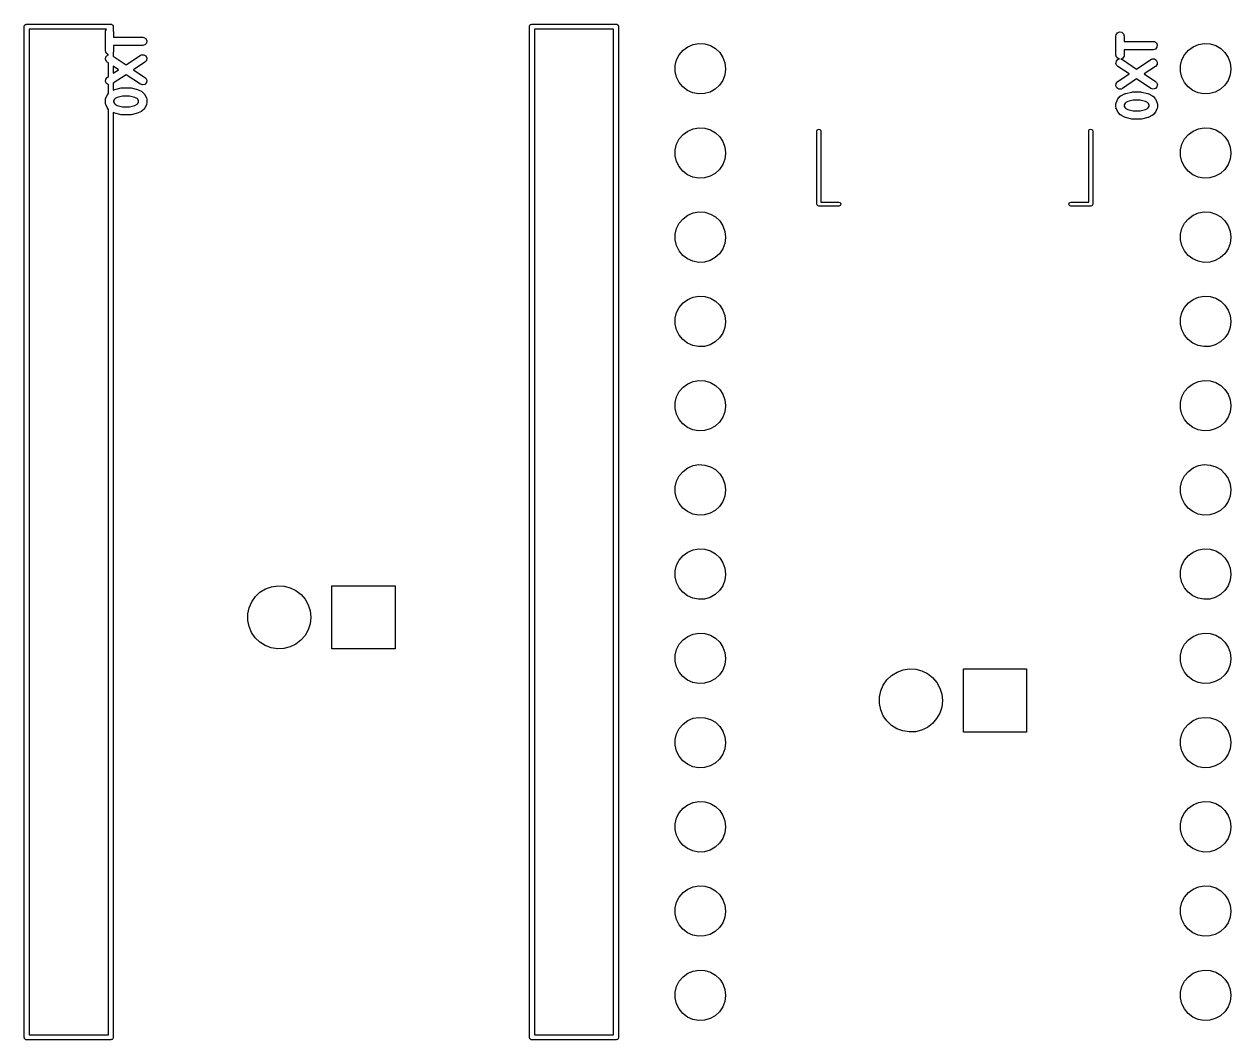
# Model space of a CAD drawing. Extents: x 0 to 132, y -20 to 105.
# Drawn here: x 56.93 to 93.33, y 74.52 to 105.15 of the extents above; entities that cross this region are included whole.
import ezdxf

# ---------------------------------------------------------------- set-up
doc = ezdxf.new("R2010")
doc.units = 0
doc.layers.add('BLACK', color=7, linetype='CONTINUOUS')

msp = doc.modelspace()

# ---------------------------------------------------------------- linework, layer by layer
at = {"layer": 'BLACK', "linetype": 'CONTINUOUS'}
for p, q in [((56.931, 105.075), (56.9327, 105.085)), ((56.931, 74.5955), (56.931, 105.075)), ((56.9321, 105.089), (56.9338, 105.091)), ((56.9327, 105.085), (56.9321, 105.089)), ((56.9338, 105.091), (56.9355, 105.101)), ((56.9355, 105.101), (56.948, 105.116)), ((56.948, 105.116), (56.9578, 105.133)), ((56.9578, 105.133), (56.9642, 105.135)), ((56.9642, 105.135), (56.9685, 105.14)), ((56.9685, 105.14), (56.9877, 105.144)), ((56.9877, 105.144), (57.006, 105.15)), ((57.006, 105.15), (59.546, 105.15)), ((57.081, 105), (57.081, 74.6705)), ((59.4178, 105), (57.081, 105)), ((59.3814, 104.917), (59.3865, 104.952)), ((59.3814, 104.345), (59.3814, 104.917)), ((59.3865, 104.952), (59.4178, 105)), ((59.546, 105.15), (59.5557, 105.149)), ((59.5557, 105.149), (59.559, 105.149)), ((59.559, 105.149), (59.5619, 105.148)), ((59.5619, 105.148), (59.5717, 105.146)), ((59.5717, 105.146), (59.5866, 105.133)), ((59.5866, 105.133), (59.6035, 105.124)), ((59.6035, 105.124), (59.6058, 105.117)), ((59.6058, 105.117), (59.611, 105.113)), ((59.611, 105.113), (59.6143, 105.094)), ((59.6143, 105.094), (59.621, 105.075)), ((59.621, 105.075), (59.621, 104.952)), ((59.621, 104.952), (59.6314, 104.917)), ((59.6314, 104.917), (59.6314, 104.756)), ((72.171, 105.075), (72.1727, 105.085)), ((72.171, 74.5955), (72.171, 105.075)), ((72.1721, 105.089), (72.1738, 105.091)), ((72.1727, 105.085), (72.1721, 105.089)), ((72.1738, 105.091), (72.1755, 105.101)), ((72.1755, 105.101), (72.188, 105.116)), ((72.188, 105.116), (72.1978, 105.133)), ((72.1978, 105.133), (72.2042, 105.135)), ((72.2042, 105.135), (72.2085, 105.14)), ((72.2085, 105.14), (72.2277, 105.144)), ((72.2277, 105.144), (72.246, 105.15)), ((72.246, 105.15), (74.786, 105.15)), ((72.321, 105), (72.321, 74.6705)), ((74.711, 105), (72.321, 105)), ((74.711, 74.6705), (74.711, 105)), ((74.786, 105.15), (74.7957, 105.149)), ((74.7957, 105.149), (74.799, 105.149)), ((74.799, 105.149), (74.8019, 105.148)), ((74.8019, 105.148), (74.8117, 105.146)), ((74.8117, 105.146), (74.8266, 105.133)), ((74.8266, 105.133), (74.8435, 105.124)), ((74.8435, 105.124), (74.8458, 105.117)), ((74.8458, 105.117), (74.851, 105.113)), ((74.851, 105.113), (74.8543, 105.094)), ((74.8543, 105.094), (74.861, 105.075)), ((74.861, 105.075), (74.861, 74.5955)), ((89.8614, 104.79), (89.8665, 104.825)), ((89.8665, 104.825), (89.9047, 104.884)), ((89.9047, 104.884), (89.9688, 104.913)), ((89.9688, 104.913), (90.0384, 104.903)), ((90.0384, 104.903), (90.0916, 104.857)), ((90.0916, 104.857), (90.1114, 104.79)), ((59.6314, 104.756), (60.5064, 104.756)), ((60.5064, 104.506), (59.6314, 104.506)), ((59.6314, 104.506), (59.6314, 104.345)), ((60.5064, 104.756), (60.5419, 104.751)), ((60.5739, 104.526), (60.5064, 104.506)), ((60.5419, 104.751), (60.601, 104.713)), ((60.62, 104.579), (60.5739, 104.526)), ((60.601, 104.713), (60.6301, 104.648)), ((60.6301, 104.648), (60.62, 104.579)), ((76.8063, 104.363), (76.9485, 104.467)), ((76.9485, 104.467), (77.1109, 104.536)), ((77.1109, 104.536), (77.2848, 104.566)), ((77.2848, 104.566), (77.4609, 104.555)), ((77.4609, 104.555), (77.6298, 104.504)), ((77.6298, 104.504), (77.7825, 104.416)), ((89.8614, 104.218), (89.8614, 104.79)), ((90.1114, 104.79), (90.1114, 104.629)), ((90.1114, 104.629), (90.9864, 104.629)), ((90.9864, 104.629), (91.0219, 104.624)), ((91.0219, 104.624), (91.081, 104.586)), ((91.081, 104.586), (91.1101, 104.521)), ((91.1101, 104.521), (91.1, 104.452)), ((92.0463, 104.363), (92.1885, 104.467)), ((92.1885, 104.467), (92.3509, 104.536)), ((92.3509, 104.536), (92.5248, 104.566)), ((92.5248, 104.566), (92.7009, 104.555)), ((92.7009, 104.555), (92.8698, 104.504)), ((92.8698, 104.504), (93.0225, 104.416)), ((59.4012, 104.278), (59.3814, 104.345)), ((59.3823, 104.092), (59.3936, 104.161)), ((59.3936, 104.161), (59.4407, 104.213)), ((59.4543, 104.232), (59.4012, 104.278)), ((59.4407, 104.213), (59.471, 104.222)), ((59.471, 104.229), (59.4543, 104.232)), ((59.471, 104.222), (59.471, 104.229)), ((59.6262, 104.31), (59.621, 104.302)), ((59.621, 104.302), (59.621, 104.181)), ((59.621, 104.181), (60.0064, 103.924)), ((59.6314, 104.345), (59.6262, 104.31)), ((60.0064, 103.924), (60.437, 104.211)), ((60.437, 104.211), (60.4694, 104.226)), ((60.4694, 104.226), (60.5398, 104.228)), ((60.5398, 104.228), (60.5996, 104.19)), ((60.5996, 104.19), (60.6298, 104.127)), ((60.6298, 104.127), (60.6209, 104.057)), ((76.6118, 104.071), (76.6921, 104.228)), ((76.6921, 104.228), (76.8063, 104.363)), ((77.7825, 104.416), (77.9106, 104.294)), ((77.9106, 104.294), (78.0073, 104.147)), ((78.0073, 104.147), (78.0676, 103.981)), ((89.8812, 104.151), (89.8614, 104.218)), ((89.9343, 104.105), (89.8812, 104.151)), ((89.9207, 104.086), (89.9685, 104.1)), ((89.9685, 104.1), (89.9343, 104.105)), ((90.0681, 104.124), (90.0116, 104.098)), ((90.0116, 104.098), (90.0557, 104.084)), ((90.1062, 104.183), (90.0681, 104.124)), ((90.1114, 104.218), (90.1062, 104.183)), ((90.9864, 104.379), (90.1114, 104.379)), ((90.1114, 104.379), (90.1114, 104.218)), ((90.917, 104.084), (90.9494, 104.099)), ((90.9494, 104.099), (91.0198, 104.101)), ((91.0539, 104.399), (90.9864, 104.379)), ((91.0198, 104.101), (91.0796, 104.063)), ((91.1, 104.452), (91.0539, 104.399)), ((91.8518, 104.071), (91.9321, 104.228)), ((91.9321, 104.228), (92.0463, 104.363)), ((93.0225, 104.416), (93.1506, 104.294)), ((93.1506, 104.294), (93.2473, 104.147)), ((93.2473, 104.147), (93.3076, 103.981)), ((59.4104, 104.027), (59.3823, 104.092)), ((59.437, 104.003), (59.4104, 104.027)), ((59.471, 103.98), (59.437, 104.003)), ((59.471, 103.567), (59.471, 103.98)), ((59.781, 103.774), (59.621, 103.88)), ((59.621, 103.88), (59.621, 103.667)), ((59.621, 103.667), (59.781, 103.774)), ((60.5757, 104.003), (60.2317, 103.774)), ((60.2317, 103.774), (60.5757, 103.544)), ((60.6209, 104.057), (60.5757, 104.003)), ((76.5685, 103.723), (76.5698, 103.9)), ((76.5698, 103.9), (76.6118, 104.071)), ((78.0879, 103.794), (78.0647, 103.619)), ((78.0676, 103.981), (78.088, 103.805)), ((78.088, 103.805), (78.0879, 103.794)), ((89.8623, 103.965), (89.8736, 104.034)), ((89.8904, 103.9), (89.8623, 103.965)), ((89.8736, 104.034), (89.9207, 104.086)), ((89.917, 103.876), (89.8904, 103.9)), ((90.261, 103.647), (89.917, 103.876)), ((90.0557, 104.084), (90.4864, 103.797)), ((90.4864, 103.797), (90.917, 104.084)), ((91.0557, 103.876), (90.7117, 103.647)), ((91.1009, 103.93), (91.0557, 103.876)), ((91.0796, 104.063), (91.1098, 104)), ((91.1098, 104), (91.1009, 103.93)), ((91.8085, 103.723), (91.8098, 103.9)), ((91.8098, 103.9), (91.8518, 104.071)), ((93.3279, 103.794), (93.3047, 103.619)), ((93.3076, 103.981), (93.328, 103.805)), ((93.328, 103.805), (93.3279, 103.794)), ((59.3829, 103.421), (59.3918, 103.49)), ((59.4132, 103.357), (59.3829, 103.421)), ((59.3918, 103.49), (59.437, 103.544)), ((59.437, 103.544), (59.471, 103.567)), ((60.0064, 103.624), (59.621, 103.367)), ((60.437, 103.336), (60.0064, 103.624)), ((60.6191, 103.386), (60.5721, 103.334)), ((60.5757, 103.544), (60.6024, 103.52)), ((60.6024, 103.52), (60.6304, 103.456)), ((60.6304, 103.456), (60.6191, 103.386)), ((76.6077, 103.551), (76.5685, 103.723)), ((76.6855, 103.393), (76.6077, 103.551)), ((76.7976, 103.256), (76.6855, 103.393)), ((78.0019, 103.454), (77.9028, 103.308)), ((78.0647, 103.619), (78.0019, 103.454)), ((89.8718, 103.363), (89.917, 103.417)), ((89.917, 103.417), (90.261, 103.647)), ((90.4864, 103.497), (90.0557, 103.209)), ((90.917, 103.209), (90.4864, 103.497)), ((90.7117, 103.647), (91.0557, 103.417)), ((91.0557, 103.417), (91.0824, 103.393)), ((91.0824, 103.393), (91.1104, 103.329)), ((91.8477, 103.551), (91.8085, 103.723)), ((91.9255, 103.393), (91.8477, 103.551)), ((92.0376, 103.256), (91.9255, 103.393)), ((93.2419, 103.454), (93.1428, 103.308)), ((93.3047, 103.619), (93.2419, 103.454)), ((59.3946, 102.925), (59.4422, 103.02)), ((59.471, 103.321), (59.4132, 103.357)), ((59.4422, 103.02), (59.4627, 103.05)), ((59.4627, 103.05), (59.4646, 103.051)), ((59.4646, 103.051), (59.4656, 103.053)), ((59.4656, 103.053), (59.471, 103.058)), ((59.471, 103.058), (59.471, 103.321)), ((59.621, 103.367), (59.621, 103.161)), ((59.621, 103.161), (59.641, 103.171)), ((59.641, 103.171), (59.6626, 103.178)), ((59.6626, 103.178), (59.6665, 103.181)), ((59.6665, 103.181), (59.857, 103.228)), ((59.857, 103.228), (59.8839, 103.231)), ((59.8839, 103.231), (59.8873, 103.232)), ((59.8873, 103.232), (60.1254, 103.232)), ((60.1254, 103.232), (60.1522, 103.228)), ((60.1522, 103.228), (60.1557, 103.228)), ((60.1557, 103.228), (60.3462, 103.181)), ((60.3462, 103.181), (60.3674, 103.172)), ((60.3674, 103.172), (60.3718, 103.171)), ((60.3718, 103.171), (60.467, 103.124)), ((60.5042, 103.315), (60.437, 103.336)), ((60.467, 103.124), (60.4965, 103.103)), ((60.4965, 103.103), (60.4976, 103.101)), ((60.4976, 103.101), (60.4995, 103.1)), ((60.4995, 103.1), (60.5471, 103.053)), ((60.5721, 103.334), (60.5042, 103.315)), ((60.5471, 103.053), (60.5686, 103.024)), ((60.5686, 103.024), (60.5691, 103.022)), ((60.5691, 103.022), (60.5706, 103.02)), ((60.5706, 103.02), (60.6182, 102.925)), ((76.9381, 103.15), (76.7976, 103.256)), ((77.0994, 103.078), (76.9381, 103.15)), ((77.2728, 103.045), (77.0994, 103.078)), ((77.4491, 103.054), (77.2728, 103.045)), ((77.6188, 103.102), (77.4491, 103.054)), ((77.7728, 103.188), (77.6188, 103.102)), ((77.9028, 103.308), (77.7728, 103.188)), ((89.8629, 103.294), (89.8718, 103.363)), ((89.8932, 103.23), (89.8629, 103.294)), ((89.953, 103.193), (89.8932, 103.23)), ((90.0233, 103.194), (89.953, 103.193)), ((90.0557, 103.209), (90.0233, 103.194)), ((90.0257, 102.997), (90.121, 103.044)), ((90.121, 103.044), (90.1426, 103.051)), ((90.1426, 103.051), (90.1465, 103.054)), ((90.1465, 103.054), (90.337, 103.101)), ((90.337, 103.101), (90.3639, 103.104)), ((90.3639, 103.104), (90.3673, 103.105)), ((90.3673, 103.105), (90.6054, 103.105)), ((90.6054, 103.105), (90.6322, 103.101)), ((90.6322, 103.101), (90.6357, 103.101)), ((90.6357, 103.101), (90.8262, 103.054)), ((90.8262, 103.054), (90.8474, 103.045)), ((90.8474, 103.045), (90.8518, 103.044)), ((90.8518, 103.044), (90.947, 102.997)), ((90.9842, 103.188), (90.917, 103.209)), ((91.0521, 103.207), (90.9842, 103.188)), ((91.0991, 103.259), (91.0521, 103.207)), ((91.1104, 103.329), (91.0991, 103.259)), ((92.1781, 103.15), (92.0376, 103.256)), ((92.3394, 103.078), (92.1781, 103.15)), ((92.5128, 103.045), (92.3394, 103.078)), ((92.6891, 103.054), (92.5128, 103.045)), ((92.8588, 103.102), (92.6891, 103.054)), ((93.0128, 103.188), (92.8588, 103.102)), ((93.1428, 103.308), (93.0128, 103.188)), ((59.3814, 102.869), (59.3865, 102.904)), ((59.3814, 102.774), (59.3814, 102.869)), ((59.3845, 102.763), (59.3814, 102.774)), ((59.3833, 102.752), (59.3845, 102.763)), ((59.3946, 102.718), (59.3833, 102.752)), ((59.3865, 102.904), (59.3926, 102.914)), ((59.3926, 102.914), (59.3946, 102.925)), ((59.4422, 102.623), (59.3946, 102.718)), ((59.6567, 102.89), (59.6314, 102.839)), ((59.6314, 102.839), (59.6314, 102.803)), ((59.6314, 102.803), (59.6567, 102.753)), ((59.6757, 102.909), (59.6567, 102.89)), ((59.6567, 102.753), (59.6757, 102.734)), ((59.7405, 102.942), (59.6757, 102.909)), ((59.6757, 102.734), (59.7405, 102.701)), ((59.9027, 102.982), (59.7405, 102.942)), ((59.7405, 102.701), (59.9027, 102.661)), ((60.11, 102.982), (59.9027, 102.982)), ((59.9027, 102.661), (60.11, 102.661)), ((60.2723, 102.942), (60.11, 102.982)), ((60.11, 102.661), (60.2723, 102.701)), ((60.3371, 102.909), (60.2723, 102.942)), ((60.2723, 102.701), (60.3371, 102.734)), ((60.356, 102.89), (60.3371, 102.909)), ((60.3371, 102.734), (60.356, 102.753)), ((60.3814, 102.839), (60.356, 102.89)), ((60.356, 102.753), (60.3814, 102.803)), ((60.3814, 102.803), (60.3814, 102.839)), ((60.6182, 102.718), (60.5706, 102.623)), ((60.6182, 102.925), (60.6295, 102.891)), ((60.6202, 102.729), (60.6182, 102.718)), ((60.6262, 102.738), (60.6202, 102.729)), ((60.6314, 102.774), (60.6262, 102.738)), ((60.6295, 102.891), (60.6282, 102.88)), ((60.6282, 102.88), (60.6314, 102.869)), ((60.6314, 102.869), (60.6314, 102.774)), ((89.8614, 102.742), (89.8665, 102.777)), ((89.8614, 102.647), (89.8614, 102.742)), ((89.8645, 102.636), (89.8614, 102.647)), ((89.8665, 102.777), (89.8726, 102.787)), ((89.8726, 102.787), (89.8746, 102.798)), ((89.8746, 102.798), (89.9222, 102.893)), ((89.9222, 102.893), (89.9427, 102.923)), ((89.9427, 102.923), (89.9446, 102.924)), ((89.9446, 102.924), (89.9456, 102.926)), ((89.9456, 102.926), (89.9932, 102.973)), ((89.9932, 102.973), (90.022, 102.995)), ((90.022, 102.995), (90.0241, 102.995)), ((90.0241, 102.995), (90.0257, 102.997)), ((90.1367, 102.763), (90.1114, 102.712)), ((90.1114, 102.712), (90.1114, 102.676)), ((90.1114, 102.676), (90.1367, 102.626)), ((90.1557, 102.782), (90.1367, 102.763)), ((90.2205, 102.815), (90.1557, 102.782)), ((90.3827, 102.855), (90.2205, 102.815)), ((90.59, 102.855), (90.3827, 102.855)), ((90.7523, 102.815), (90.59, 102.855)), ((90.8171, 102.782), (90.7523, 102.815)), ((90.836, 102.763), (90.8171, 102.782)), ((90.8614, 102.712), (90.836, 102.763)), ((90.836, 102.626), (90.8614, 102.676)), ((90.8614, 102.676), (90.8614, 102.712)), ((90.947, 102.997), (90.9765, 102.976)), ((90.9765, 102.976), (90.9776, 102.974)), ((90.9776, 102.974), (90.9795, 102.973)), ((90.9795, 102.973), (91.0271, 102.926)), ((91.0271, 102.926), (91.0486, 102.897)), ((91.0486, 102.897), (91.0491, 102.895)), ((91.0491, 102.895), (91.0506, 102.893)), ((91.0506, 102.893), (91.0982, 102.798)), ((91.0982, 102.798), (91.1095, 102.764)), ((91.1114, 102.647), (91.1062, 102.611)), ((91.1095, 102.764), (91.1082, 102.753)), ((91.1082, 102.753), (91.1114, 102.742)), ((91.1114, 102.742), (91.1114, 102.647)), ((59.4437, 102.621), (59.4422, 102.623)), ((59.4441, 102.619), (59.4437, 102.621)), ((59.4656, 102.59), (59.4441, 102.619)), ((59.471, 102.585), (59.4656, 102.59)), ((59.471, 74.6705), (59.471, 102.585)), ((59.641, 102.471), (59.621, 102.481)), ((59.621, 102.481), (59.621, 74.5955)), ((59.6454, 102.471), (59.641, 102.471)), ((59.6665, 102.462), (59.6454, 102.471)), ((59.857, 102.414), (59.6665, 102.462)), ((59.8606, 102.415), (59.857, 102.414)), ((59.8873, 102.411), (59.8606, 102.415)), ((60.1254, 102.411), (59.8873, 102.411)), ((60.1289, 102.412), (60.1254, 102.411)), ((60.1557, 102.414), (60.1289, 102.412)), ((60.3462, 102.462), (60.1557, 102.414)), ((60.3501, 102.464), (60.3462, 102.462)), ((60.3718, 102.471), (60.3501, 102.464)), ((60.467, 102.519), (60.3718, 102.471)), ((60.4686, 102.521), (60.467, 102.519)), ((60.4708, 102.521), (60.4686, 102.521)), ((60.4995, 102.542), (60.4708, 102.521)), ((60.5471, 102.59), (60.4995, 102.542)), ((60.5482, 102.592), (60.5471, 102.59)), ((60.5501, 102.593), (60.5482, 102.592)), ((60.5706, 102.623), (60.5501, 102.593)), ((89.8633, 102.625), (89.8645, 102.636)), ((89.8746, 102.591), (89.8633, 102.625)), ((89.9222, 102.496), (89.8746, 102.591)), ((89.9237, 102.494), (89.9222, 102.496)), ((89.9241, 102.492), (89.9237, 102.494)), ((89.9456, 102.463), (89.9241, 102.492)), ((89.9932, 102.415), (89.9456, 102.463)), ((89.9952, 102.414), (89.9932, 102.415)), ((89.9963, 102.413), (89.9952, 102.414)), ((90.0257, 102.392), (89.9963, 102.413)), ((90.121, 102.344), (90.0257, 102.392)), ((90.1254, 102.344), (90.121, 102.344)), ((90.1465, 102.335), (90.1254, 102.344)), ((90.1367, 102.626), (90.1557, 102.607)), ((90.337, 102.287), (90.1465, 102.335)), ((90.1557, 102.607), (90.2205, 102.574)), ((90.2205, 102.574), (90.3827, 102.534)), ((90.3406, 102.288), (90.337, 102.287)), ((90.3673, 102.284), (90.3406, 102.288)), ((90.6054, 102.284), (90.3673, 102.284)), ((90.3827, 102.534), (90.59, 102.534)), ((90.59, 102.534), (90.7523, 102.574)), ((90.6089, 102.285), (90.6054, 102.284)), ((90.6357, 102.287), (90.6089, 102.285)), ((90.8262, 102.335), (90.6357, 102.287)), ((90.7523, 102.574), (90.8171, 102.607)), ((90.8171, 102.607), (90.836, 102.626)), ((90.8301, 102.337), (90.8262, 102.335)), ((90.8518, 102.344), (90.8301, 102.337)), ((90.947, 102.392), (90.8518, 102.344)), ((90.9486, 102.394), (90.947, 102.392)), ((90.9508, 102.394), (90.9486, 102.394)), ((90.9795, 102.415), (90.9508, 102.394)), ((91.0271, 102.463), (90.9795, 102.415)), ((91.0282, 102.465), (91.0271, 102.463)), ((91.0301, 102.466), (91.0282, 102.465)), ((91.0506, 102.496), (91.0301, 102.466)), ((91.0982, 102.591), (91.0506, 102.496)), ((91.1002, 102.602), (91.0982, 102.591)), ((91.1062, 102.611), (91.1002, 102.602)), ((76.8063, 101.823), (76.9485, 101.927)), ((76.9485, 101.927), (77.1109, 101.996)), ((77.1109, 101.996), (77.2848, 102.026)), ((77.2848, 102.026), (77.4609, 102.015)), ((77.4609, 102.015), (77.6298, 101.964)), ((77.6298, 101.964), (77.7825, 101.876)), ((80.841, 101.925), (80.8586, 101.968)), ((80.841, 99.7255), (80.841, 101.925)), ((80.8586, 101.968), (80.901, 101.986)), ((80.901, 101.986), (80.9434, 101.968)), ((80.9434, 101.968), (80.961, 101.925)), ((80.961, 101.925), (80.961, 99.7855)), ((89.041, 101.925), (89.0586, 101.968)), ((89.041, 99.7855), (89.041, 101.925)), ((89.0586, 101.968), (89.101, 101.986)), ((89.101, 101.986), (89.1434, 101.968)), ((89.1434, 101.968), (89.161, 101.925)), ((89.161, 101.925), (89.161, 99.7255)), ((92.0463, 101.823), (92.1885, 101.927)), ((92.1885, 101.927), (92.3509, 101.996)), ((92.3509, 101.996), (92.5248, 102.026)), ((92.5248, 102.026), (92.7009, 102.015)), ((92.7009, 102.015), (92.8698, 101.964)), ((92.8698, 101.964), (93.0225, 101.876)), ((76.6118, 101.531), (76.6921, 101.688)), ((76.6921, 101.688), (76.8063, 101.823)), ((77.7825, 101.876), (77.9106, 101.754)), ((77.9106, 101.754), (78.0073, 101.607)), ((78.0073, 101.607), (78.0676, 101.441)), ((91.8518, 101.531), (91.9321, 101.688)), ((91.9321, 101.688), (92.0463, 101.823)), ((93.0225, 101.876), (93.1506, 101.754)), ((93.1506, 101.754), (93.2473, 101.607)), ((93.2473, 101.607), (93.3076, 101.441)), ((76.5685, 101.183), (76.5698, 101.36)), ((76.5698, 101.36), (76.6118, 101.531)), ((78.0879, 101.254), (78.0647, 101.079)), ((78.0676, 101.441), (78.088, 101.265)), ((78.088, 101.265), (78.0879, 101.254)), ((91.8085, 101.183), (91.8098, 101.36)), ((91.8098, 101.36), (91.8518, 101.531)), ((93.3279, 101.254), (93.3047, 101.079)), ((93.3076, 101.441), (93.328, 101.265)), ((93.328, 101.265), (93.3279, 101.254)), ((76.6077, 101.011), (76.5685, 101.183)), ((76.6855, 100.853), (76.6077, 101.011)), ((76.7976, 100.716), (76.6855, 100.853)), ((78.0019, 100.914), (77.9028, 100.768)), ((78.0647, 101.079), (78.0019, 100.914)), ((91.8477, 101.011), (91.8085, 101.183)), ((91.9255, 100.853), (91.8477, 101.011)), ((92.0376, 100.716), (91.9255, 100.853)), ((93.2419, 100.914), (93.1428, 100.768)), ((93.3047, 101.079), (93.2419, 100.914)), ((76.9381, 100.61), (76.7976, 100.716)), ((77.0994, 100.538), (76.9381, 100.61)), ((77.2728, 100.505), (77.0994, 100.538)), ((77.4491, 100.514), (77.2728, 100.505)), ((77.6188, 100.562), (77.4491, 100.514)), ((77.7728, 100.648), (77.6188, 100.562)), ((77.9028, 100.768), (77.7728, 100.648)), ((92.1781, 100.61), (92.0376, 100.716)), ((92.3394, 100.538), (92.1781, 100.61)), ((92.5128, 100.505), (92.3394, 100.538)), ((92.6891, 100.514), (92.5128, 100.505)), ((92.8588, 100.562), (92.6891, 100.514)), ((93.0128, 100.648), (92.8588, 100.562)), ((93.1428, 100.768), (93.0128, 100.648)), ((80.961, 99.7855), (81.501, 99.7855)), ((81.501, 99.7855), (81.5434, 99.7679)), ((81.5434, 99.7679), (81.561, 99.7255)), ((88.441, 99.7255), (88.4586, 99.7679)), ((88.4586, 99.7679), (88.501, 99.7855)), ((88.501, 99.7855), (89.041, 99.7855)), ((76.8063, 99.2828), (76.9485, 99.3874)), ((76.9485, 99.3874), (77.1109, 99.4565)), ((77.1109, 99.4565), (77.2848, 99.4864)), ((77.2848, 99.4864), (77.4609, 99.4755)), ((77.4609, 99.4755), (77.6298, 99.4243)), ((77.6298, 99.4243), (77.7825, 99.3357)), ((80.8586, 99.6831), (80.841, 99.7255)), ((80.901, 99.6655), (80.8586, 99.6831)), ((81.501, 99.6655), (80.901, 99.6655)), ((81.5434, 99.6831), (81.501, 99.6655)), ((81.561, 99.7255), (81.5434, 99.6831)), ((88.4586, 99.6831), (88.441, 99.7255)), ((88.501, 99.6655), (88.4586, 99.6831)), ((89.101, 99.6655), (88.501, 99.6655)), ((89.1434, 99.6831), (89.101, 99.6655)), ((89.161, 99.7255), (89.1434, 99.6831)), ((92.0463, 99.2828), (92.1885, 99.3874)), ((92.1885, 99.3874), (92.3509, 99.4565)), ((92.3509, 99.4565), (92.5248, 99.4864)), ((92.5248, 99.4864), (92.7009, 99.4755)), ((92.7009, 99.4755), (92.8698, 99.4243)), ((92.8698, 99.4243), (93.0225, 99.3357)), ((76.6118, 98.9911), (76.6921, 99.1483)), ((76.6921, 99.1483), (76.8063, 99.2828)), ((77.7825, 99.3357), (77.9106, 99.2143)), ((77.9106, 99.2143), (78.0073, 99.0667)), ((78.0073, 99.0667), (78.0676, 98.9008)), ((91.8518, 98.9911), (91.9321, 99.1483)), ((91.9321, 99.1483), (92.0463, 99.2828)), ((93.0225, 99.3357), (93.1506, 99.2143)), ((93.1506, 99.2143), (93.2473, 99.0667)), ((93.2473, 99.0667), (93.3076, 98.9008)), ((76.5685, 98.6432), (76.5698, 98.8197)), ((76.6077, 98.4711), (76.5685, 98.6432)), ((76.5698, 98.8197), (76.6118, 98.9911)), ((78.0879, 98.7135), (78.0647, 98.5386)), ((78.0676, 98.9008), (78.088, 98.7255)), ((78.088, 98.7255), (78.0879, 98.7135)), ((91.8085, 98.6432), (91.8098, 98.8197)), ((91.8477, 98.4711), (91.8085, 98.6432)), ((91.8098, 98.8197), (91.8518, 98.9911)), ((93.3279, 98.7135), (93.3047, 98.5386)), ((93.3076, 98.9008), (93.328, 98.7255)), ((93.328, 98.7255), (93.3279, 98.7135)), ((76.6855, 98.3127), (76.6077, 98.4711)), ((76.7976, 98.1764), (76.6855, 98.3127)), ((78.0019, 98.3736), (77.9028, 98.2276)), ((78.0647, 98.5386), (78.0019, 98.3736)), ((91.9255, 98.3127), (91.8477, 98.4711)), ((92.0376, 98.1764), (91.9255, 98.3127)), ((93.2419, 98.3736), (93.1428, 98.2276)), ((93.3047, 98.5386), (93.2419, 98.3736)), ((76.9381, 98.0696), (76.7976, 98.1764)), ((77.0994, 97.998), (76.9381, 98.0696)), ((77.2728, 97.9654), (77.0994, 97.998)), ((77.4491, 97.9735), (77.2728, 97.9654)), ((77.6188, 98.022), (77.4491, 97.9735)), ((77.7728, 98.1082), (77.6188, 98.022)), ((77.9028, 98.2276), (77.7728, 98.1082)), ((92.1781, 98.0696), (92.0376, 98.1764)), ((92.3394, 97.998), (92.1781, 98.0696)), ((92.5128, 97.9654), (92.3394, 97.998)), ((92.6891, 97.9735), (92.5128, 97.9654)), ((92.8588, 98.022), (92.6891, 97.9735)), ((93.0128, 98.1082), (92.8588, 98.022)), ((93.1428, 98.2276), (93.0128, 98.1082)), ((76.8063, 96.7428), (76.9485, 96.8474)), ((76.9485, 96.8474), (77.1109, 96.9165)), ((77.1109, 96.9165), (77.2848, 96.9464)), ((77.2848, 96.9464), (77.4609, 96.9355)), ((77.4609, 96.9355), (77.6298, 96.8843)), ((77.6298, 96.8843), (77.7825, 96.7957)), ((92.0463, 96.7428), (92.1885, 96.8474)), ((92.1885, 96.8474), (92.3509, 96.9165)), ((92.3509, 96.9165), (92.5248, 96.9464)), ((92.5248, 96.9464), (92.7009, 96.9355)), ((92.7009, 96.9355), (92.8698, 96.8843)), ((92.8698, 96.8843), (93.0225, 96.7957)), ((76.6118, 96.4511), (76.6921, 96.6083)), ((76.6921, 96.6083), (76.8063, 96.7428)), ((77.7825, 96.7957), (77.9106, 96.6743)), ((77.9106, 96.6743), (78.0073, 96.5267)), ((78.0073, 96.5267), (78.0676, 96.3608)), ((91.8518, 96.4511), (91.9321, 96.6083)), ((91.9321, 96.6083), (92.0463, 96.7428)), ((93.0225, 96.7957), (93.1506, 96.6743)), ((93.1506, 96.6743), (93.2473, 96.5267)), ((93.2473, 96.5267), (93.3076, 96.3608)), ((76.5685, 96.1032), (76.5698, 96.2797)), ((76.6077, 95.9311), (76.5685, 96.1032)), ((76.5698, 96.2797), (76.6118, 96.4511)), ((78.0879, 96.1735), (78.0647, 95.9986)), ((78.0676, 96.3608), (78.088, 96.1855)), ((78.088, 96.1855), (78.0879, 96.1735)), ((91.8085, 96.1032), (91.8098, 96.2797)), ((91.8477, 95.9311), (91.8085, 96.1032)), ((91.8098, 96.2797), (91.8518, 96.4511)), ((93.3279, 96.1735), (93.3047, 95.9986)), ((93.3076, 96.3608), (93.328, 96.1855)), ((93.328, 96.1855), (93.3279, 96.1735)), ((76.6855, 95.7727), (76.6077, 95.9311)), ((76.7976, 95.6364), (76.6855, 95.7727)), ((78.0019, 95.8336), (77.9028, 95.6876)), ((78.0647, 95.9986), (78.0019, 95.8336)), ((91.9255, 95.7727), (91.8477, 95.9311)), ((92.0376, 95.6364), (91.9255, 95.7727)), ((93.2419, 95.8336), (93.1428, 95.6876)), ((93.3047, 95.9986), (93.2419, 95.8336)), ((76.9381, 95.5296), (76.7976, 95.6364)), ((77.0994, 95.458), (76.9381, 95.5296)), ((77.2728, 95.4254), (77.0994, 95.458)), ((77.4491, 95.4335), (77.2728, 95.4254)), ((77.6188, 95.482), (77.4491, 95.4335)), ((77.7728, 95.5682), (77.6188, 95.482)), ((77.9028, 95.6876), (77.7728, 95.5682)), ((92.1781, 95.5296), (92.0376, 95.6364)), ((92.3394, 95.458), (92.1781, 95.5296)), ((92.5128, 95.4254), (92.3394, 95.458)), ((92.6891, 95.4335), (92.5128, 95.4254)), ((92.8588, 95.482), (92.6891, 95.4335)), ((93.0128, 95.5682), (92.8588, 95.482)), ((93.1428, 95.6876), (93.0128, 95.5682)), ((76.8063, 94.2028), (76.9485, 94.3074)), ((76.9485, 94.3074), (77.1109, 94.3765)), ((77.1109, 94.3765), (77.2848, 94.4064)), ((77.2848, 94.4064), (77.4609, 94.3955)), ((77.4609, 94.3955), (77.6298, 94.3443)), ((77.6298, 94.3443), (77.7825, 94.2557)), ((92.0463, 94.2028), (92.1885, 94.3074)), ((92.1885, 94.3074), (92.3509, 94.3765)), ((92.3509, 94.3765), (92.5248, 94.4064)), ((92.5248, 94.4064), (92.7009, 94.3955)), ((92.7009, 94.3955), (92.8698, 94.3443)), ((92.8698, 94.3443), (93.0225, 94.2557)), ((76.5698, 93.7397), (76.6118, 93.9111)), ((76.6118, 93.9111), (76.6921, 94.0683)), ((76.6921, 94.0683), (76.8063, 94.2028)), ((77.7825, 94.2557), (77.9106, 94.1343)), ((77.9106, 94.1343), (78.0073, 93.9867)), ((78.0073, 93.9867), (78.0676, 93.8208)), ((91.8098, 93.7397), (91.8518, 93.9111)), ((91.8518, 93.9111), (91.9321, 94.0683)), ((91.9321, 94.0683), (92.0463, 94.2028)), ((93.0225, 94.2557), (93.1506, 94.1343)), ((93.1506, 94.1343), (93.2473, 93.9867)), ((93.2473, 93.9867), (93.3076, 93.8208)), ((76.5685, 93.5632), (76.5698, 93.7397)), ((76.6077, 93.3911), (76.5685, 93.5632)), ((78.0879, 93.6335), (78.0647, 93.4586)), ((78.0676, 93.8208), (78.088, 93.6455)), ((78.088, 93.6455), (78.0879, 93.6335)), ((91.8085, 93.5632), (91.8098, 93.7397)), ((91.8477, 93.3911), (91.8085, 93.5632)), ((93.3279, 93.6335), (93.3047, 93.4586)), ((93.3076, 93.8208), (93.328, 93.6455)), ((93.328, 93.6455), (93.3279, 93.6335)), ((76.6855, 93.2327), (76.6077, 93.3911)), ((76.7976, 93.0964), (76.6855, 93.2327)), ((78.0019, 93.2936), (77.9028, 93.1476)), ((78.0647, 93.4586), (78.0019, 93.2936)), ((91.9255, 93.2327), (91.8477, 93.3911)), ((92.0376, 93.0964), (91.9255, 93.2327)), ((93.2419, 93.2936), (93.1428, 93.1476)), ((93.3047, 93.4586), (93.2419, 93.2936)), ((76.9381, 92.9896), (76.7976, 93.0964)), ((77.0994, 92.918), (76.9381, 92.9896)), ((77.2728, 92.8854), (77.0994, 92.918)), ((77.4491, 92.8935), (77.2728, 92.8854)), ((77.6188, 92.942), (77.4491, 92.8935)), ((77.7728, 93.0282), (77.6188, 92.942)), ((77.9028, 93.1476), (77.7728, 93.0282)), ((92.1781, 92.9896), (92.0376, 93.0964)), ((92.3394, 92.918), (92.1781, 92.9896)), ((92.5128, 92.8854), (92.3394, 92.918)), ((92.6891, 92.8935), (92.5128, 92.8854)), ((92.8588, 92.942), (92.6891, 92.8935)), ((93.0128, 93.0282), (92.8588, 92.942)), ((93.1428, 93.1476), (93.0128, 93.0282)), ((76.8063, 91.6628), (76.9485, 91.7674)), ((76.9485, 91.7674), (77.1109, 91.8365)), ((77.1109, 91.8365), (77.2848, 91.8664)), ((77.2848, 91.8664), (77.4609, 91.8555)), ((77.4609, 91.8555), (77.6298, 91.8043)), ((77.6298, 91.8043), (77.7825, 91.7157)), ((92.0463, 91.6628), (92.1885, 91.7674)), ((92.1885, 91.7674), (92.3509, 91.8365)), ((92.3509, 91.8365), (92.5248, 91.8664)), ((92.5248, 91.8664), (92.7009, 91.8555)), ((92.7009, 91.8555), (92.8698, 91.8043)), ((92.8698, 91.8043), (93.0225, 91.7157)), ((76.5698, 91.1997), (76.6118, 91.3711)), ((76.6118, 91.3711), (76.6921, 91.5283)), ((76.6921, 91.5283), (76.8063, 91.6628)), ((77.7825, 91.7157), (77.9106, 91.5943)), ((77.9106, 91.5943), (78.0073, 91.4467)), ((78.0073, 91.4467), (78.0676, 91.2808)), ((91.8098, 91.1997), (91.8518, 91.3711)), ((91.8518, 91.3711), (91.9321, 91.5283)), ((91.9321, 91.5283), (92.0463, 91.6628)), ((93.0225, 91.7157), (93.1506, 91.5943)), ((93.1506, 91.5943), (93.2473, 91.4467)), ((93.2473, 91.4467), (93.3076, 91.2808)), ((76.5685, 91.0232), (76.5698, 91.1997)), ((76.6077, 90.8511), (76.5685, 91.0232)), ((78.0879, 91.0935), (78.0647, 90.9186)), ((78.0676, 91.2808), (78.088, 91.1055)), ((78.088, 91.1055), (78.0879, 91.0935)), ((91.8085, 91.0232), (91.8098, 91.1997)), ((91.8477, 90.8511), (91.8085, 91.0232)), ((93.3279, 91.0935), (93.3047, 90.9186)), ((93.3076, 91.2808), (93.328, 91.1055)), ((93.328, 91.1055), (93.3279, 91.0935)), ((76.6855, 90.6927), (76.6077, 90.8511)), ((76.7976, 90.5564), (76.6855, 90.6927)), ((78.0019, 90.7536), (77.9028, 90.6076)), ((78.0647, 90.9186), (78.0019, 90.7536)), ((91.9255, 90.6927), (91.8477, 90.8511)), ((92.0376, 90.5564), (91.9255, 90.6927)), ((93.2419, 90.7536), (93.1428, 90.6076)), ((93.3047, 90.9186), (93.2419, 90.7536)), ((76.9381, 90.4496), (76.7976, 90.5564)), ((77.0994, 90.378), (76.9381, 90.4496)), ((77.2728, 90.3454), (77.0994, 90.378)), ((77.4491, 90.3535), (77.2728, 90.3454)), ((77.6188, 90.402), (77.4491, 90.3535)), ((77.7728, 90.4882), (77.6188, 90.402)), ((77.9028, 90.6076), (77.7728, 90.4882)), ((92.1781, 90.4496), (92.0376, 90.5564)), ((92.3394, 90.378), (92.1781, 90.4496)), ((92.5128, 90.3454), (92.3394, 90.378)), ((92.6891, 90.3535), (92.5128, 90.3454)), ((92.8588, 90.402), (92.6891, 90.3535)), ((93.0128, 90.4882), (92.8588, 90.402)), ((93.1428, 90.6076), (93.0128, 90.4882)), ((76.8063, 89.1228), (76.9485, 89.2274)), ((76.9485, 89.2274), (77.1109, 89.2965)), ((77.1109, 89.2965), (77.2848, 89.3264)), ((77.2848, 89.3264), (77.4609, 89.3155)), ((77.4609, 89.3155), (77.6298, 89.2643)), ((77.6298, 89.2643), (77.7825, 89.1757)), ((77.7825, 89.1757), (77.9106, 89.0543)), ((92.0463, 89.1228), (92.1885, 89.2274)), ((92.1885, 89.2274), (92.3509, 89.2965)), ((92.3509, 89.2965), (92.5248, 89.3264)), ((92.5248, 89.3264), (92.7009, 89.3155)), ((92.7009, 89.3155), (92.8698, 89.2643)), ((92.8698, 89.2643), (93.0225, 89.1757)), ((93.0225, 89.1757), (93.1506, 89.0543)), ((76.5698, 88.6597), (76.6118, 88.8311)), ((76.6118, 88.8311), (76.6921, 88.9883)), ((76.6921, 88.9883), (76.8063, 89.1228)), ((77.9106, 89.0543), (78.0073, 88.9067)), ((78.0073, 88.9067), (78.0676, 88.7408)), ((91.8098, 88.6597), (91.8518, 88.8311)), ((91.8518, 88.8311), (91.9321, 88.9883)), ((91.9321, 88.9883), (92.0463, 89.1228)), ((93.1506, 89.0543), (93.2473, 88.9067)), ((93.2473, 88.9067), (93.3076, 88.7408)), ((76.5685, 88.4832), (76.5698, 88.6597)), ((76.6077, 88.3111), (76.5685, 88.4832)), ((78.0879, 88.5535), (78.0647, 88.3786)), ((78.0676, 88.7408), (78.088, 88.5655)), ((78.088, 88.5655), (78.0879, 88.5535)), ((91.8085, 88.4832), (91.8098, 88.6597)), ((91.8477, 88.3111), (91.8085, 88.4832)), ((93.3279, 88.5535), (93.3047, 88.3786)), ((93.3076, 88.7408), (93.328, 88.5655)), ((93.328, 88.5655), (93.3279, 88.5535)), ((64.0448, 88.0184), (64.2085, 88.1199)), ((64.2085, 88.1199), (64.3891, 88.1863)), ((64.3891, 88.1863), (64.5795, 88.2151)), ((64.5795, 88.2151), (64.7717, 88.205)), ((64.7717, 88.205), (64.958, 88.1565)), ((64.958, 88.1565), (65.1307, 88.0715)), ((66.2135, 86.3113), (66.2135, 88.2163)), ((66.2135, 88.2163), (68.1185, 88.2163)), ((68.1185, 88.2163), (68.1185, 86.3113)), ((76.6855, 88.1527), (76.6077, 88.3111)), ((76.7976, 88.0164), (76.6855, 88.1527)), ((78.0019, 88.2136), (77.9028, 88.0676)), ((78.0647, 88.3786), (78.0019, 88.2136)), ((91.9255, 88.1527), (91.8477, 88.3111)), ((92.0376, 88.0164), (91.9255, 88.1527)), ((93.2419, 88.2136), (93.1428, 88.0676)), ((93.3047, 88.3786), (93.2419, 88.2136)), ((63.7181, 87.5518), (63.7945, 87.7284)), ((63.7945, 87.7284), (63.905, 87.8861)), ((63.905, 87.8861), (64.0448, 88.0184)), ((65.1307, 88.0715), (65.2829, 87.9535)), ((65.2829, 87.9535), (65.4081, 87.8074)), ((65.4081, 87.8074), (65.5015, 87.639)), ((76.9381, 87.9096), (76.7976, 88.0164)), ((77.0994, 87.838), (76.9381, 87.9096)), ((77.2728, 87.8054), (77.0994, 87.838)), ((77.4491, 87.8135), (77.2728, 87.8054)), ((77.6188, 87.862), (77.4491, 87.8135)), ((77.7728, 87.9482), (77.6188, 87.862)), ((77.9028, 88.0676), (77.7728, 87.9482)), ((92.1781, 87.9096), (92.0376, 88.0164)), ((92.3394, 87.838), (92.1781, 87.9096)), ((92.5128, 87.8054), (92.3394, 87.838)), ((92.6891, 87.8135), (92.5128, 87.8054)), ((92.8588, 87.862), (92.6891, 87.8135)), ((93.0128, 87.9482), (92.8588, 87.862)), ((93.1428, 88.0676), (93.0128, 87.9482)), ((63.678, 87.1708), (63.6787, 87.3633)), ((63.6787, 87.3633), (63.7181, 87.5518)), ((65.5015, 87.639), (65.559, 87.4553)), ((65.559, 87.4553), (65.5785, 87.2638)), ((63.7161, 86.9821), (63.678, 87.1708)), ((65.5577, 87.0657), (65.4988, 86.8824)), ((65.5785, 87.2571), (65.5577, 87.0657)), ((65.5785, 87.2638), (65.5785, 87.2571)), ((63.7913, 86.8049), (63.7161, 86.9821)), ((63.9006, 86.6464), (63.7913, 86.8049)), ((64.0396, 86.5132), (63.9006, 86.6464)), ((65.4043, 86.7147), (65.278, 86.5694)), ((65.4988, 86.8824), (65.4043, 86.7147)), ((76.8063, 86.5828), (76.9485, 86.6874)), ((76.9485, 86.6874), (77.1109, 86.7565)), ((77.1109, 86.7565), (77.2848, 86.7864)), ((77.2848, 86.7864), (77.4609, 86.7755)), ((77.4609, 86.7755), (77.6298, 86.7243)), ((77.6298, 86.7243), (77.7825, 86.6357)), ((77.7825, 86.6357), (77.9106, 86.5143)), ((92.0463, 86.5828), (92.1885, 86.6874)), ((92.1885, 86.6874), (92.3509, 86.7565)), ((92.3509, 86.7565), (92.5248, 86.7864)), ((92.5248, 86.7864), (92.7009, 86.7755)), ((92.7009, 86.7755), (92.8698, 86.7243)), ((92.8698, 86.7243), (93.0225, 86.6357)), ((93.0225, 86.6357), (93.1506, 86.5143)), ((64.2025, 86.4106), (64.0396, 86.5132)), ((64.3827, 86.3429), (64.2025, 86.4106)), ((64.5728, 86.3127), (64.3827, 86.3429)), ((64.7651, 86.3215), (64.5728, 86.3127)), ((64.9518, 86.3687), (64.7651, 86.3215)), ((65.1251, 86.4525), (64.9518, 86.3687)), ((65.278, 86.5694), (65.1251, 86.4525)), ((68.1185, 86.3113), (66.2135, 86.3113)), ((76.5698, 86.1197), (76.6118, 86.2911)), ((76.6118, 86.2911), (76.6921, 86.4483)), ((76.6921, 86.4483), (76.8063, 86.5828)), ((77.9106, 86.5143), (78.0073, 86.3667)), ((78.0073, 86.3667), (78.0676, 86.2008)), ((91.8098, 86.1197), (91.8518, 86.2911)), ((91.8518, 86.2911), (91.9321, 86.4483)), ((91.9321, 86.4483), (92.0463, 86.5828)), ((93.1506, 86.5143), (93.2473, 86.3667)), ((93.2473, 86.3667), (93.3076, 86.2008)), ((76.5685, 85.9432), (76.5698, 86.1197)), ((76.6077, 85.7711), (76.5685, 85.9432)), ((78.0879, 86.0135), (78.0647, 85.8386)), ((78.0676, 86.2008), (78.088, 86.0255)), ((78.088, 86.0255), (78.0879, 86.0135)), ((91.8085, 85.9432), (91.8098, 86.1197)), ((91.8477, 85.7711), (91.8085, 85.9432)), ((93.3279, 86.0135), (93.3047, 85.8386)), ((93.3076, 86.2008), (93.328, 86.0255)), ((93.328, 86.0255), (93.3279, 86.0135)), ((76.6855, 85.6127), (76.6077, 85.7711)), ((76.7976, 85.4764), (76.6855, 85.6127)), ((78.0019, 85.6736), (77.9028, 85.5276)), ((78.0647, 85.8386), (78.0019, 85.6736)), ((83.0948, 85.5102), (83.2585, 85.6116)), ((83.2585, 85.6116), (83.4391, 85.6781)), ((83.4391, 85.6781), (83.6295, 85.7069)), ((83.6295, 85.7069), (83.8217, 85.6968)), ((83.8217, 85.6968), (84.008, 85.6483)), ((84.008, 85.6483), (84.1807, 85.5633)), ((84.1807, 85.5633), (84.3329, 85.4453)), ((85.2635, 83.803), (85.2635, 85.708)), ((85.2635, 85.708), (87.1685, 85.708)), ((87.1685, 85.708), (87.1685, 83.803)), ((91.9255, 85.6127), (91.8477, 85.7711)), ((92.0376, 85.4764), (91.9255, 85.6127)), ((93.2419, 85.6736), (93.1428, 85.5276)), ((93.3047, 85.8386), (93.2419, 85.6736)), ((76.9381, 85.3696), (76.7976, 85.4764)), ((77.0994, 85.298), (76.9381, 85.3696)), ((77.2728, 85.2654), (77.0994, 85.298)), ((77.4491, 85.2735), (77.2728, 85.2654)), ((77.6188, 85.322), (77.4491, 85.2735)), ((77.7728, 85.4082), (77.6188, 85.322)), ((77.9028, 85.5276), (77.7728, 85.4082)), ((82.7681, 85.0435), (82.8445, 85.2202)), ((82.8445, 85.2202), (82.955, 85.3779)), ((82.955, 85.3779), (83.0948, 85.5102)), ((84.3329, 85.4453), (84.4581, 85.2991)), ((84.4581, 85.2991), (84.5515, 85.1307)), ((92.1781, 85.3696), (92.0376, 85.4764)), ((92.3394, 85.298), (92.1781, 85.3696)), ((92.5128, 85.2654), (92.3394, 85.298)), ((92.6891, 85.2735), (92.5128, 85.2654)), ((92.8588, 85.322), (92.6891, 85.2735)), ((93.0128, 85.4082), (92.8588, 85.322)), ((93.1428, 85.5276), (93.0128, 85.4082)), ((82.728, 84.6626), (82.7287, 84.8551)), ((82.7287, 84.8551), (82.7681, 85.0435)), ((84.5515, 85.1307), (84.609, 84.947)), ((84.609, 84.947), (84.6285, 84.7555)), ((82.7661, 84.4738), (82.728, 84.6626)), ((82.8413, 84.2966), (82.7661, 84.4738)), ((84.6077, 84.5575), (84.5488, 84.3742)), ((84.6285, 84.7488), (84.6077, 84.5575)), ((84.6285, 84.7555), (84.6285, 84.7488)), ((76.8063, 84.0428), (76.9485, 84.1474)), ((76.9485, 84.1474), (77.1109, 84.2165)), ((77.1109, 84.2165), (77.2848, 84.2464)), ((77.2848, 84.2464), (77.4609, 84.2355)), ((77.4609, 84.2355), (77.6298, 84.1843)), ((77.6298, 84.1843), (77.7825, 84.0957)), ((77.7825, 84.0957), (77.9106, 83.9743)), ((82.9506, 84.1382), (82.8413, 84.2966)), ((83.0896, 84.0049), (82.9506, 84.1382)), ((84.4543, 84.2064), (84.328, 84.0612)), ((84.5488, 84.3742), (84.4543, 84.2064)), ((92.0463, 84.0428), (92.1885, 84.1474)), ((92.1885, 84.1474), (92.3509, 84.2165)), ((92.3509, 84.2165), (92.5248, 84.2464)), ((92.5248, 84.2464), (92.7009, 84.2355)), ((92.7009, 84.2355), (92.8698, 84.1843)), ((92.8698, 84.1843), (93.0225, 84.0957)), ((93.0225, 84.0957), (93.1506, 83.9743)), ((76.5698, 83.5797), (76.6118, 83.7511)), ((76.6118, 83.7511), (76.6921, 83.9083)), ((76.6921, 83.9083), (76.8063, 84.0428)), ((77.9106, 83.9743), (78.0073, 83.8267)), ((78.0073, 83.8267), (78.0676, 83.6608)), ((83.2525, 83.9023), (83.0896, 84.0049)), ((83.4327, 83.8346), (83.2525, 83.9023)), ((83.6228, 83.8045), (83.4327, 83.8346)), ((83.8151, 83.8132), (83.6228, 83.8045)), ((84.0018, 83.8604), (83.8151, 83.8132)), ((84.1751, 83.9442), (84.0018, 83.8604)), ((84.328, 84.0612), (84.1751, 83.9442)), ((87.1685, 83.803), (85.2635, 83.803)), ((91.8098, 83.5797), (91.8518, 83.7511)), ((91.8518, 83.7511), (91.9321, 83.9083)), ((91.9321, 83.9083), (92.0463, 84.0428)), ((93.1506, 83.9743), (93.2473, 83.8267)), ((93.2473, 83.8267), (93.3076, 83.6608)), ((76.5685, 83.4032), (76.5698, 83.5797)), ((76.6077, 83.2311), (76.5685, 83.4032)), ((78.0879, 83.4735), (78.0647, 83.2986)), ((78.0676, 83.6608), (78.088, 83.4855)), ((78.088, 83.4855), (78.0879, 83.4735)), ((91.8085, 83.4032), (91.8098, 83.5797)), ((91.8477, 83.2311), (91.8085, 83.4032)), ((93.3279, 83.4735), (93.3047, 83.2986)), ((93.3076, 83.6608), (93.328, 83.4855)), ((93.328, 83.4855), (93.3279, 83.4735)), ((76.6855, 83.0727), (76.6077, 83.2311)), ((76.7976, 82.9364), (76.6855, 83.0727)), ((77.9028, 82.9876), (77.7728, 82.8682)), ((78.0019, 83.1336), (77.9028, 82.9876)), ((78.0647, 83.2986), (78.0019, 83.1336)), ((91.9255, 83.0727), (91.8477, 83.2311)), ((92.0376, 82.9364), (91.9255, 83.0727)), ((93.1428, 82.9876), (93.0128, 82.8682)), ((93.2419, 83.1336), (93.1428, 82.9876)), ((93.3047, 83.2986), (93.2419, 83.1336)), ((76.9381, 82.8296), (76.7976, 82.9364)), ((77.0994, 82.758), (76.9381, 82.8296)), ((77.2728, 82.7254), (77.0994, 82.758)), ((77.4491, 82.7335), (77.2728, 82.7254)), ((77.6188, 82.782), (77.4491, 82.7335)), ((77.7728, 82.8682), (77.6188, 82.782)), ((92.1781, 82.8296), (92.0376, 82.9364)), ((92.3394, 82.758), (92.1781, 82.8296)), ((92.5128, 82.7254), (92.3394, 82.758)), ((92.6891, 82.7335), (92.5128, 82.7254)), ((92.8588, 82.782), (92.6891, 82.7335)), ((93.0128, 82.8682), (92.8588, 82.782)), ((76.8063, 81.5028), (76.9485, 81.6074)), ((76.9485, 81.6074), (77.1109, 81.6765)), ((77.1109, 81.6765), (77.2848, 81.7064)), ((77.2848, 81.7064), (77.4609, 81.6955)), ((77.4609, 81.6955), (77.6298, 81.6443)), ((77.6298, 81.6443), (77.7825, 81.5557)), ((77.7825, 81.5557), (77.9106, 81.4343)), ((92.0463, 81.5028), (92.1885, 81.6074)), ((92.1885, 81.6074), (92.3509, 81.6765)), ((92.3509, 81.6765), (92.5248, 81.7064)), ((92.5248, 81.7064), (92.7009, 81.6955)), ((92.7009, 81.6955), (92.8698, 81.6443)), ((92.8698, 81.6443), (93.0225, 81.5557)), ((93.0225, 81.5557), (93.1506, 81.4343)), ((76.5698, 81.0397), (76.6118, 81.2111)), ((76.6118, 81.2111), (76.6921, 81.3683)), ((76.6921, 81.3683), (76.8063, 81.5028)), ((77.9106, 81.4343), (78.0073, 81.2867)), ((78.0073, 81.2867), (78.0676, 81.1208)), ((91.8098, 81.0397), (91.8518, 81.2111)), ((91.8518, 81.2111), (91.9321, 81.3683)), ((91.9321, 81.3683), (92.0463, 81.5028)), ((93.1506, 81.4343), (93.2473, 81.2867)), ((93.2473, 81.2867), (93.3076, 81.1208)), ((76.5685, 80.8632), (76.5698, 81.0397)), ((76.6077, 80.6911), (76.5685, 80.8632)), ((78.0879, 80.9335), (78.0647, 80.7586)), ((78.0676, 81.1208), (78.088, 80.9455)), ((78.088, 80.9455), (78.0879, 80.9335)), ((91.8085, 80.8632), (91.8098, 81.0397)), ((91.8477, 80.6911), (91.8085, 80.8632)), ((93.3279, 80.9335), (93.3047, 80.7586)), ((93.3076, 81.1208), (93.328, 80.9455)), ((93.328, 80.9455), (93.3279, 80.9335)), ((76.6855, 80.5327), (76.6077, 80.6911)), ((76.7976, 80.3964), (76.6855, 80.5327)), ((77.9028, 80.4476), (77.7728, 80.3282)), ((78.0019, 80.5936), (77.9028, 80.4476)), ((78.0647, 80.7586), (78.0019, 80.5936)), ((91.9255, 80.5327), (91.8477, 80.6911)), ((92.0376, 80.3964), (91.9255, 80.5327)), ((93.1428, 80.4476), (93.0128, 80.3282)), ((93.2419, 80.5936), (93.1428, 80.4476)), ((93.3047, 80.7586), (93.2419, 80.5936)), ((76.9381, 80.2896), (76.7976, 80.3964)), ((77.0994, 80.218), (76.9381, 80.2896)), ((77.2728, 80.1854), (77.0994, 80.218)), ((77.4491, 80.1935), (77.2728, 80.1854)), ((77.6188, 80.242), (77.4491, 80.1935)), ((77.7728, 80.3282), (77.6188, 80.242)), ((92.1781, 80.2896), (92.0376, 80.3964)), ((92.3394, 80.218), (92.1781, 80.2896)), ((92.5128, 80.1854), (92.3394, 80.218)), ((92.6891, 80.1935), (92.5128, 80.1854)), ((92.8588, 80.242), (92.6891, 80.1935)), ((93.0128, 80.3282), (92.8588, 80.242)), ((76.8063, 78.9628), (76.9485, 79.0674)), ((76.9485, 79.0674), (77.1109, 79.1365)), ((77.1109, 79.1365), (77.2848, 79.1664)), ((77.2848, 79.1664), (77.4609, 79.1555)), ((77.4609, 79.1555), (77.6298, 79.1043)), ((77.6298, 79.1043), (77.7825, 79.0157)), ((77.7825, 79.0157), (77.9106, 78.8943)), ((92.0463, 78.9628), (92.1885, 79.0674)), ((92.1885, 79.0674), (92.3509, 79.1365)), ((92.3509, 79.1365), (92.5248, 79.1664)), ((92.5248, 79.1664), (92.7009, 79.1555)), ((92.7009, 79.1555), (92.8698, 79.1043)), ((92.8698, 79.1043), (93.0225, 79.0157)), ((93.0225, 79.0157), (93.1506, 78.8943)), ((76.5698, 78.4997), (76.6118, 78.6711)), ((76.6118, 78.6711), (76.6921, 78.8283)), ((76.6921, 78.8283), (76.8063, 78.9628)), ((77.9106, 78.8943), (78.0073, 78.7467)), ((78.0073, 78.7467), (78.0676, 78.5808)), ((91.8098, 78.4997), (91.8518, 78.6711)), ((91.8518, 78.6711), (91.9321, 78.8283)), ((91.9321, 78.8283), (92.0463, 78.9628)), ((93.1506, 78.8943), (93.2473, 78.7467)), ((93.2473, 78.7467), (93.3076, 78.5808)), ((76.5685, 78.3232), (76.5698, 78.4997)), ((76.6077, 78.1511), (76.5685, 78.3232)), ((78.0879, 78.3935), (78.0647, 78.2186)), ((78.0676, 78.5808), (78.088, 78.4055)), ((78.088, 78.4055), (78.0879, 78.3935)), ((91.8085, 78.3232), (91.8098, 78.4997)), ((91.8477, 78.1511), (91.8085, 78.3232)), ((93.3279, 78.3935), (93.3047, 78.2186)), ((93.3076, 78.5808), (93.328, 78.4055)), ((93.328, 78.4055), (93.3279, 78.3935)), ((76.6855, 77.9927), (76.6077, 78.1511)), ((76.7976, 77.8564), (76.6855, 77.9927)), ((77.9028, 77.9076), (77.7728, 77.7882)), ((78.0019, 78.0536), (77.9028, 77.9076)), ((78.0647, 78.2186), (78.0019, 78.0536)), ((91.9255, 77.9927), (91.8477, 78.1511)), ((92.0376, 77.8564), (91.9255, 77.9927)), ((93.1428, 77.9076), (93.0128, 77.7882)), ((93.2419, 78.0536), (93.1428, 77.9076)), ((93.3047, 78.2186), (93.2419, 78.0536)), ((76.9381, 77.7496), (76.7976, 77.8564)), ((77.0994, 77.678), (76.9381, 77.7496)), ((77.2728, 77.6454), (77.0994, 77.678)), ((77.4491, 77.6535), (77.2728, 77.6454)), ((77.6188, 77.702), (77.4491, 77.6535)), ((77.7728, 77.7882), (77.6188, 77.702)), ((92.1781, 77.7496), (92.0376, 77.8564)), ((92.3394, 77.678), (92.1781, 77.7496)), ((92.5128, 77.6454), (92.3394, 77.678)), ((92.6891, 77.6535), (92.5128, 77.6454)), ((92.8588, 77.702), (92.6891, 77.6535)), ((93.0128, 77.7882), (92.8588, 77.702)), ((76.8063, 76.4228), (76.9485, 76.5274)), ((76.9485, 76.5274), (77.1109, 76.5965)), ((77.1109, 76.5965), (77.2848, 76.6264)), ((77.2848, 76.6264), (77.4609, 76.6155)), ((77.4609, 76.6155), (77.6298, 76.5643)), ((77.6298, 76.5643), (77.7825, 76.4757)), ((77.7825, 76.4757), (77.9106, 76.3543)), ((92.0463, 76.4228), (92.1885, 76.5274)), ((92.1885, 76.5274), (92.3509, 76.5965)), ((92.3509, 76.5965), (92.5248, 76.6264)), ((92.5248, 76.6264), (92.7009, 76.6155)), ((92.7009, 76.6155), (92.8698, 76.5643)), ((92.8698, 76.5643), (93.0225, 76.4757)), ((93.0225, 76.4757), (93.1506, 76.3543)), ((76.5698, 75.9597), (76.6118, 76.1311)), ((76.6118, 76.1311), (76.6921, 76.2883)), ((76.6921, 76.2883), (76.8063, 76.4228)), ((77.9106, 76.3543), (78.0073, 76.2067)), ((78.0073, 76.2067), (78.0676, 76.0408)), ((91.8098, 75.9597), (91.8518, 76.1311)), ((91.8518, 76.1311), (91.9321, 76.2883)), ((91.9321, 76.2883), (92.0463, 76.4228)), ((93.1506, 76.3543), (93.2473, 76.2067)), ((93.2473, 76.2067), (93.3076, 76.0408)), ((76.5685, 75.7832), (76.5698, 75.9597)), ((76.6077, 75.6111), (76.5685, 75.7832)), ((78.0879, 75.8535), (78.0647, 75.6786)), ((78.0676, 76.0408), (78.088, 75.8655)), ((78.088, 75.8655), (78.0879, 75.8535)), ((91.8085, 75.7832), (91.8098, 75.9597)), ((91.8477, 75.6111), (91.8085, 75.7832)), ((93.3279, 75.8535), (93.3047, 75.6786)), ((93.3076, 76.0408), (93.328, 75.8655)), ((93.328, 75.8655), (93.3279, 75.8535)), ((76.6855, 75.4527), (76.6077, 75.6111)), ((76.7976, 75.3164), (76.6855, 75.4527)), ((77.9028, 75.3676), (77.7728, 75.2482)), ((78.0019, 75.5136), (77.9028, 75.3676)), ((78.0647, 75.6786), (78.0019, 75.5136)), ((91.9255, 75.4527), (91.8477, 75.6111)), ((92.0376, 75.3164), (91.9255, 75.4527)), ((93.1428, 75.3676), (93.0128, 75.2482)), ((93.2419, 75.5136), (93.1428, 75.3676)), ((93.3047, 75.6786), (93.2419, 75.5136)), ((76.9381, 75.2096), (76.7976, 75.3164)), ((77.0994, 75.138), (76.9381, 75.2096)), ((77.2728, 75.1054), (77.0994, 75.138)), ((77.4491, 75.1135), (77.2728, 75.1054)), ((77.6188, 75.162), (77.4491, 75.1135)), ((77.7728, 75.2482), (77.6188, 75.162)), ((92.1781, 75.2096), (92.0376, 75.3164)), ((92.3394, 75.138), (92.1781, 75.2096)), ((92.5128, 75.1054), (92.3394, 75.138)), ((92.6891, 75.1135), (92.5128, 75.1054)), ((92.8588, 75.162), (92.6891, 75.1135)), ((93.0128, 75.2482), (92.8588, 75.162)), ((57.081, 74.6705), (59.471, 74.6705)), ((72.321, 74.6705), (74.711, 74.6705)), ((56.9377, 74.5772), (56.931, 74.5955)), ((56.941, 74.558), (56.9377, 74.5772)), ((56.9462, 74.5536), (56.941, 74.558)), ((56.9485, 74.5473), (56.9462, 74.5536)), ((56.9654, 74.5375), (56.9485, 74.5473)), ((56.9803, 74.525), (56.9654, 74.5375)), ((56.9901, 74.5233), (56.9803, 74.525)), ((56.993, 74.5216), (56.9901, 74.5233)), ((56.9963, 74.5222), (56.993, 74.5216)), ((57.006, 74.5205), (56.9963, 74.5222)), ((59.546, 74.5205), (57.006, 74.5205)), ((59.5643, 74.5272), (59.546, 74.5205)), ((59.5835, 74.5305), (59.5643, 74.5272)), ((59.5878, 74.5357), (59.5835, 74.5305)), ((59.5942, 74.538), (59.5878, 74.5357)), ((59.604, 74.5549), (59.5942, 74.538)), ((59.6165, 74.5698), (59.604, 74.5549)), ((59.6182, 74.5796), (59.6165, 74.5698)), ((59.6199, 74.5825), (59.6182, 74.5796)), ((59.621, 74.5955), (59.6193, 74.5858)), ((59.6193, 74.5858), (59.6199, 74.5825)), ((72.1777, 74.5772), (72.171, 74.5955)), ((72.181, 74.558), (72.1777, 74.5772)), ((72.1862, 74.5536), (72.181, 74.558)), ((72.1885, 74.5473), (72.1862, 74.5536)), ((72.2054, 74.5375), (72.1885, 74.5473)), ((72.2203, 74.525), (72.2054, 74.5375)), ((72.2301, 74.5233), (72.2203, 74.525)), ((72.233, 74.5216), (72.2301, 74.5233)), ((72.2363, 74.5222), (72.233, 74.5216)), ((72.246, 74.5205), (72.2363, 74.5222)), ((74.786, 74.5205), (72.246, 74.5205)), ((74.8043, 74.5272), (74.786, 74.5205)), ((74.8235, 74.5305), (74.8043, 74.5272)), ((74.8278, 74.5357), (74.8235, 74.5305)), ((74.8342, 74.538), (74.8278, 74.5357)), ((74.844, 74.5549), (74.8342, 74.538)), ((74.8565, 74.5698), (74.844, 74.5549)), ((74.8582, 74.5796), (74.8565, 74.5698)), ((74.8599, 74.5825), (74.8582, 74.5796)), ((74.861, 74.5955), (74.8593, 74.5858)), ((74.8593, 74.5858), (74.8599, 74.5825))]:
    msp.add_line(p, q, dxfattribs=at)

doc.saveas('drawing.dxf')
